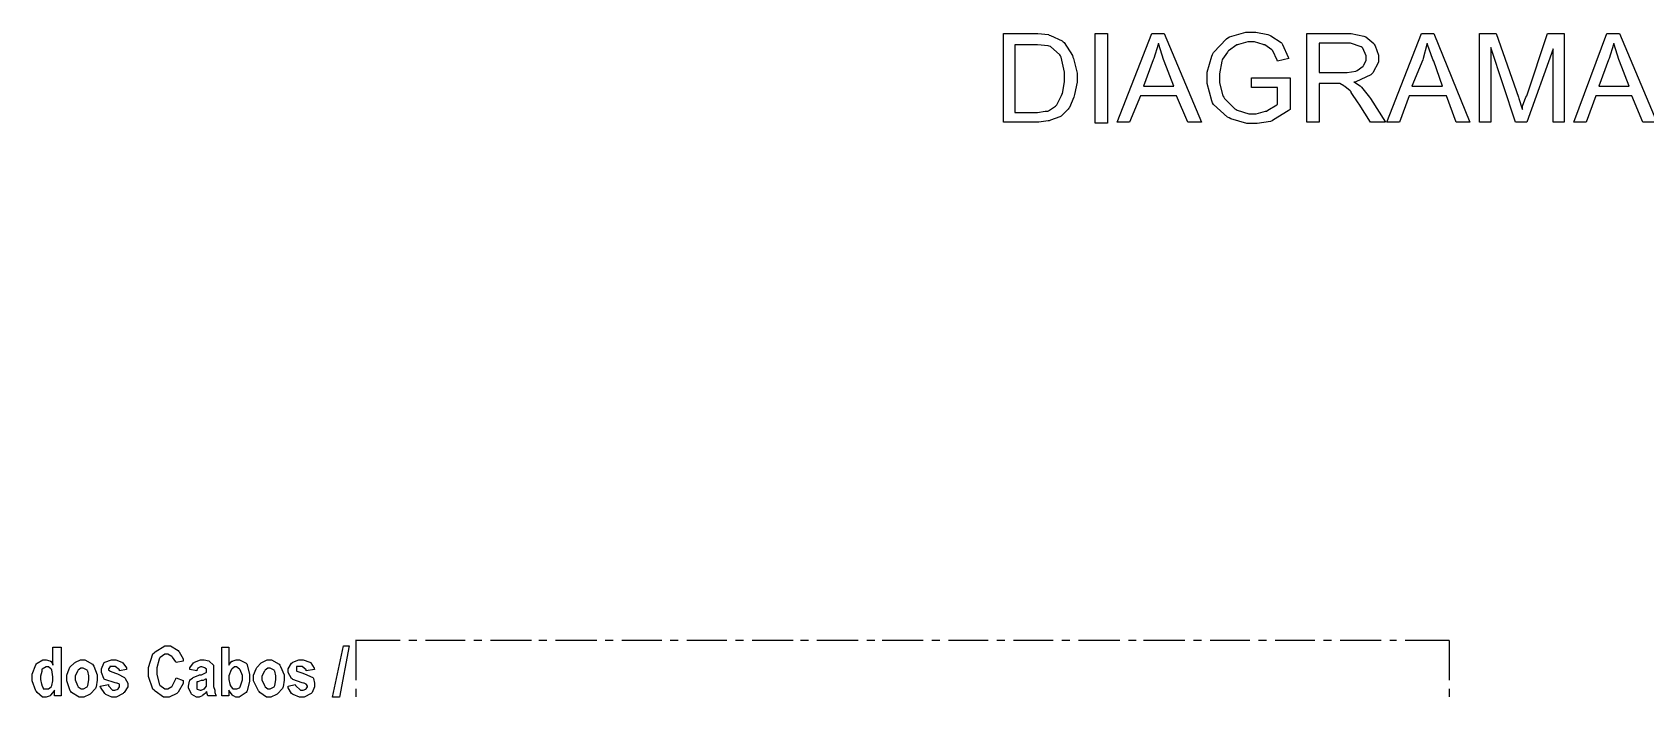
# Model space of a CAD drawing. Extents: x 0 to 210, y 0 to 297.
# Drawn here: x 58.53 to 107.98, y 108.32 to 128.73 of the extents above; entities that cross this region are included whole.
import ezdxf

# ---------------------------------------------------------------- set-up
doc = ezdxf.new("R2010")
doc.units = 0
doc.header["$MEASUREMENT"] = 0
for name, color, linetype in [('C00-00-00-BLACK', 7, 'Continuous'), ('C00-7E-FF', 150, 'Continuous'), ('CFF-7E-00', 30, 'Continuous')]:
    doc.layers.add(name, color=color, linetype=linetype)

msp = doc.modelspace()

# ---------------------------------------------------------------- linework, layer by layer
at = {"layer": 'C00-00-00-BLACK'}
for points in [[(88.2992, 125.973), (88.2992, 128.685), (89.2334, 128.685), (89.3491, 128.685), (89.6772, 128.654), (89.6994, 128.643), (89.7407, 128.633), (90.0934, 128.463), (90.1252, 128.432), (90.1569, 128.411), (90.4102, 128.02), (90.4215, 127.966), (90.442, 127.925), (90.5482, 127.478), (90.5482, 127.328), (90.5482, 127.192), (90.4737, 126.821), (90.4642, 126.778), (90.4529, 126.737), (90.3153, 126.419), (90.2945, 126.396), (90.2727, 126.365), (90.0617, 126.154), (90.0409, 126.143), (90.019, 126.133), (89.7308, 126.027), (89.6994, 126.016), (89.6676, 126.007), (89.3741, 125.973), (89.2761, 125.973), (88.2992, 125.973)], [(91.1006, 128.694), (91.4823, 128.694), (91.4823, 125.942), (91.1006, 125.942), (91.1006, 128.694)], [(91.7787, 125.973), (92.837, 128.685), (93.2201, 128.685), (94.3666, 125.973), (93.9408, 125.973), (93.6018, 126.778), (92.498, 126.778), (92.159, 125.973), (91.7787, 125.973)], [(95.8935, 127.032), (95.8935, 127.328), (97.0788, 127.328), (97.0788, 126.355), (97.0248, 126.314), (96.5687, 126.038), (96.5274, 126.016), (96.4738, 125.995), (96.0684, 125.931), (95.9347, 125.931), (95.7545, 125.931), (95.2652, 126.068), (95.213, 126.1), (95.159, 126.122), (94.736, 126.514), (94.7043, 126.566), (94.6824, 126.62), (94.5363, 127.152), (94.5363, 127.328), (94.5363, 127.508), (94.6824, 127.998), (94.7043, 128.05), (94.736, 128.104), (95.1272, 128.527), (95.1699, 128.559), (95.2225, 128.59), (95.7255, 128.728), (95.8935, 128.728), (96.03, 128.728), (96.4008, 128.654), (96.4434, 128.643), (96.4847, 128.622), (96.8015, 128.411), (96.8237, 128.389), (96.8446, 128.357), (97.0248, 127.966), (97.0361, 127.923), (96.6971, 127.839), (96.6858, 127.871), (96.5482, 128.156), (96.5274, 128.177), (96.5165, 128.188), (96.3055, 128.337), (96.2738, 128.346), (96.2519, 128.357), (95.9831, 128.432), (95.8935, 128.432), (95.7862, 128.432), (95.498, 128.357), (95.4663, 128.346), (95.4444, 128.337), (95.1907, 128.157), (95.1699, 128.136), (95.159, 128.115), (95.0115, 127.903), (95.002, 127.881), (94.9911, 127.839), (94.9166, 127.456), (94.9166, 127.328), (94.9166, 127.181), (95.0214, 126.778), (95.0433, 126.735), (95.0641, 126.694), (95.3823, 126.377), (95.425, 126.355), (95.4567, 126.334), (95.8151, 126.227), (95.9347, 126.227), (96.0395, 126.227), (96.3263, 126.303), (96.3581, 126.312), (96.3993, 126.334), (96.6749, 126.503), (96.6971, 126.523), (96.6971, 127.032), (95.8935, 127.032)], [(97.5886, 125.973), (97.5886, 128.685), (98.8191, 128.685), (98.9556, 128.685), (99.3373, 128.612), (99.369, 128.601), (99.4008, 128.592), (99.6431, 128.378), (99.6654, 128.346), (99.6858, 128.315), (99.7934, 128.021), (99.7934, 127.923), (99.7934, 127.806), (99.6128, 127.486), (99.5811, 127.455), (99.5497, 127.423), (99.0946, 127.212), (99.0314, 127.201), (99.0519, 127.192), (99.2311, 127.085), (99.242, 127.074), (99.2628, 127.043), (99.5165, 126.735), (99.5384, 126.693), (100.004, 125.973), (99.5384, 125.973), (99.2008, 126.523), (99.1676, 126.566), (98.9556, 126.884), (98.946, 126.905), (98.9238, 126.927), (98.7559, 127.065), (98.7351, 127.074), (98.7242, 127.085), (98.6028, 127.158), (98.5629, 127.158), (98.5629, 127.158), (98.4345, 127.158), (98.3933, 127.158), (97.9703, 127.158), (97.9703, 125.973), (97.5886, 125.973)], [(100.047, 125.973), (101.108, 128.685), (101.489, 128.685), (102.592, 125.973), (102.169, 125.973), (101.873, 126.778), (100.726, 126.778), (100.43, 125.973), (100.047, 125.973)], [(102.888, 125.973), (102.888, 128.685), (103.4, 128.685), (104.076, 126.735), (104.086, 126.694), (104.192, 126.377), (104.203, 126.355), (104.203, 126.461), (104.308, 126.737), (104.33, 126.778), (104.968, 128.685), (105.476, 128.685), (105.476, 125.973), (105.137, 125.973), (105.137, 128.22), (104.33, 125.973), (103.992, 125.973), (103.23, 128.262), (103.23, 125.973), (102.888, 125.973)], [(105.773, 125.973), (106.791, 128.685), (107.173, 128.685), (108.318, 125.973), (107.895, 125.973), (107.556, 126.778), (106.452, 126.778), (106.156, 125.973), (105.773, 125.973)], [(88.6411, 126.27), (89.2334, 126.27), (89.3382, 126.27), (89.5766, 126.312), (89.6567, 126.312), (89.6772, 126.323), (89.8881, 126.461), (89.91, 126.482), (89.9322, 126.504), (90.0712, 126.788), (90.0825, 126.819), (90.103, 126.853), (90.1679, 127.21), (90.1679, 127.328), (90.1679, 127.499), (90.0617, 127.967), (90.0409, 128.009), (90.019, 128.04), (89.7308, 128.295), (89.6994, 128.305), (89.6676, 128.316), (89.341, 128.346), (89.2334, 128.346), (88.6411, 128.346), (88.6411, 126.27)], [(92.5834, 127.074), (93.5164, 127.074), (93.2201, 127.839), (93.1982, 127.893), (93.0603, 128.357), (93.0508, 128.389), (93.0395, 128.348), (92.9033, 127.923), (92.8825, 127.881), (92.5834, 127.074)], [(97.9703, 127.497), (98.7351, 127.497), (98.83, 127.497), (99.0935, 127.531), (99.1154, 127.54), (99.1362, 127.551), (99.3165, 127.69), (99.3278, 127.711), (99.3373, 127.722), (99.4117, 127.874), (99.4117, 127.923), (99.4117, 128.009), (99.3055, 128.242), (99.2851, 128.262), (99.2533, 128.284), (98.9266, 128.389), (98.8191, 128.389), (97.9703, 128.389), (97.9703, 127.497)], [(100.812, 127.074), (101.746, 127.074), (101.489, 127.839), (101.457, 127.893), (101.287, 128.357), (101.278, 128.389), (101.267, 128.348), (101.16, 127.923), (101.151, 127.881), (100.812, 127.074)], [(106.537, 127.074), (107.471, 127.074), (107.173, 127.839), (107.151, 127.893), (107.013, 128.357), (107.003, 128.389), (106.992, 128.348), (106.855, 127.923), (106.834, 127.881), (106.537, 127.074)]]:
    msp.add_lwpolyline(points, close=True, dxfattribs=at)
at = {"layer": 'C00-7E-FF', "const_width": 0.0423}
for points in [[(68.4526, 108.847), (68.4526, 110.078), (69.8073, 110.078)], [(70.0648, 110.078), (70.3185, 110.078)], [(70.5721, 110.078), (71.8026, 110.078)], [(72.0563, 110.078), (72.3113, 110.078)], [(72.5646, 110.078), (73.8367, 110.078)], [(74.0488, 110.078), (74.3052, 110.078)], [(74.5603, 110.078), (75.8321, 110.078)], [(76.0857, 110.078), (76.3404, 110.078)], [(76.5941, 110.078), (77.8245, 110.078)], [(78.0782, 110.078), (78.3332, 110.078)], [(78.5894, 110.078), (79.8174, 110.078)], [(80.0735, 110.078), (80.3271, 110.078)], [(80.5822, 110.078), (81.854, 110.078)], [(82.0663, 110.078), (82.32, 110.078)], [(82.5733, 110.078), (83.8468, 110.078)], [(84.1005, 110.078), (84.3566, 110.078)], [(84.569, 110.078), (85.8407, 110.078)], [(86.0958, 110.078), (86.3494, 110.078)], [(86.6027, 110.078), (87.8336, 110.078)], [(88.0883, 110.078), (88.3419, 110.078)], [(88.5984, 110.078), (89.826, 110.078)], [(90.0825, 110.078), (90.3372, 110.078)], [(90.5909, 110.078), (91.8626, 110.078)], [(92.1177, 110.078), (92.3713, 110.078)], [(92.5834, 110.078), (93.8555, 110.078)], [(94.1091, 110.078), (94.3666, 110.078)], [(94.6203, 110.078), (95.8508, 110.078)], [(96.1044, 110.078), (96.3581, 110.078)], [(96.6128, 110.078), (97.8436, 110.078)], [(98.0969, 110.078), (98.3506, 110.078)], [(98.6056, 110.078), (99.8774, 110.078)], [(100.134, 110.078), (100.346, 110.078)], [(100.6, 110.078), (101.957, 110.078)], [(101.957, 108.847), (101.957, 110.078)], [(68.4526, 108.339), (68.4526, 108.593)], [(101.957, 108.339), (101.957, 108.593)]]:
    msp.add_lwpolyline(points, dxfattribs=at)
at = {"layer": 'CFF-7E-00'}
for points in [[(59.4169, 108.381), (59.206, 108.381), (59.206, 108.551), (59.1951, 108.53), (59.0889, 108.392), (59.0793, 108.381), (59.0793, 108.381), (58.9509, 108.339), (58.9097, 108.339), (58.8451, 108.339), (58.6754, 108.476), (58.655, 108.508), (58.6327, 108.53), (58.528, 108.832), (58.528, 108.931), (58.528, 109.037), (58.6327, 109.324), (58.655, 109.355), (58.6754, 109.378), (58.8504, 109.485), (58.9097, 109.485), (58.9509, 109.485), (59.0684, 109.454), (59.0793, 109.442), (59.0998, 109.442), (59.1633, 109.346), (59.1633, 109.313), (59.1633, 109.866), (59.4169, 109.866), (59.4169, 108.381)], [(62.9391, 108.931), (63.1515, 108.847), (63.1515, 108.752), (63.0026, 108.487), (62.9818, 108.465), (62.9599, 108.445), (62.7214, 108.339), (62.6428, 108.339), (62.5464, 108.339), (62.2914, 108.519), (62.2596, 108.551), (62.2268, 108.583), (62.0903, 108.971), (62.0903, 109.101), (62.0903, 109.25), (62.2268, 109.664), (62.2596, 109.696), (62.2914, 109.728), (62.5863, 109.908), (62.6854, 109.908), (62.7697, 109.908), (63.0012, 109.77), (63.023, 109.739), (63.0329, 109.729), (63.1515, 109.514), (63.1515, 109.442), (62.9391, 109.4), (62.9281, 109.422), (62.822, 109.56), (62.8124, 109.569), (62.8015, 109.58), (62.6816, 109.653), (62.6428, 109.653), (62.5891, 109.653), (62.4487, 109.548), (62.4279, 109.527), (62.417, 109.506), (62.3439, 109.234), (62.3439, 109.143), (62.3439, 109.039), (62.417, 108.742), (62.4279, 108.72), (62.4374, 108.7), (62.5905, 108.593), (62.6428, 108.593), (62.6844, 108.593), (62.8015, 108.668), (62.8124, 108.678), (62.822, 108.689), (62.9281, 108.899), (62.9391, 108.931)], [(64.3393, 108.381), (64.3393, 109.866), (64.5502, 109.866), (64.5502, 109.313), (64.5597, 109.335), (64.6465, 109.442), (64.6769, 109.442), (64.6864, 109.454), (64.7746, 109.485), (64.8049, 109.485), (64.878, 109.485), (65.0794, 109.378), (65.1013, 109.355), (65.1108, 109.324), (65.1852, 109.031), (65.1852, 108.931), (65.1852, 108.826), (65.1108, 108.53), (65.1013, 108.508), (65.0794, 108.476), (64.8727, 108.339), (64.8049, 108.339), (64.7718, 108.339), (64.7001, 108.381), (64.6769, 108.381), (64.6659, 108.392), (64.5597, 108.53), (64.5502, 108.551), (64.5502, 108.381), (64.3393, 108.381)], [(67.7305, 108.339), (68.0695, 109.908), (68.2392, 109.908), (67.9429, 108.339), (67.7305, 108.339)], [(59.5863, 108.931), (59.5863, 109.007), (59.6607, 109.209), (59.6717, 109.23), (59.6815, 109.252), (59.8191, 109.39), (59.8413, 109.4), (59.8509, 109.411), (60.0012, 109.485), (60.0523, 109.485), (60.1363, 109.485), (60.3691, 109.347), (60.3913, 109.316), (60.4118, 109.284), (60.518, 109.019), (60.518, 108.931), (60.518, 108.858), (60.4848, 108.657), (60.4753, 108.635), (60.4643, 108.603), (60.3169, 108.435), (60.307, 108.424), (60.2851, 108.414), (60.1102, 108.339), (60.0523, 108.339), (59.9666, 108.339), (59.7337, 108.476), (59.7133, 108.508), (59.6911, 108.53), (59.5863, 108.832), (59.5863, 108.931)], [(60.6062, 108.678), (60.8598, 108.72), (60.8598, 108.679), (60.9865, 108.551), (61.0291, 108.551), (61.0609, 108.551), (61.1558, 108.584), (61.1558, 108.593), (61.1657, 108.593), (61.1988, 108.657), (61.1988, 108.678), (61.1988, 108.678), (61.1988, 108.72), (61.1988, 108.72), (61.1988, 108.731), (61.1339, 108.762), (61.1131, 108.762), (61.0704, 108.773), (60.7536, 108.88), (60.7328, 108.89), (60.7219, 108.912), (60.6474, 109.088), (60.6474, 109.146), (60.6474, 109.209), (60.7219, 109.379), (60.7328, 109.4), (60.7536, 109.411), (60.9604, 109.485), (61.0291, 109.485), (61.0926, 109.485), (61.2743, 109.411), (61.2856, 109.4), (61.3061, 109.39), (61.4123, 109.24), (61.4123, 109.189), (61.1988, 109.146), (61.1988, 109.178), (61.0704, 109.273), (61.0291, 109.273), (60.9974, 109.273), (60.9258, 109.273), (60.9025, 109.273), (60.9025, 109.252), (60.8598, 109.206), (60.8598, 109.189), (60.8598, 109.179), (60.9025, 109.146), (60.9025, 109.146), (60.912, 109.136), (61.0817, 109.072), (61.1131, 109.061), (61.1449, 109.051), (61.3586, 108.942), (61.3696, 108.931), (61.3791, 108.911), (61.4549, 108.768), (61.4549, 108.72), (61.4549, 108.657), (61.3488, 108.476), (61.3283, 108.465), (61.3174, 108.445), (61.1008, 108.339), (61.0291, 108.339), (60.9646, 108.339), (60.784, 108.414), (60.7741, 108.424), (60.7522, 108.446), (60.6157, 108.646), (60.6062, 108.678)], [(63.5744, 109.143), (63.3621, 109.186), (63.3621, 109.24), (63.4668, 109.389), (63.4891, 109.4), (63.4986, 109.411), (63.682, 109.485), (63.7438, 109.485), (63.7963, 109.485), (63.9438, 109.454), (63.9547, 109.442), (63.9643, 109.433), (64.0733, 109.324), (64.0842, 109.313), (64.0842, 109.25), (64.0842, 109.106), (64.0842, 109.058), (64.0842, 108.72), (64.0842, 108.668), (64.1269, 108.548), (64.1269, 108.508), (64.1269, 108.476), (64.1586, 108.392), (64.1696, 108.381), (63.9135, 108.381), (63.8708, 108.508), (63.8708, 108.476), (63.7536, 108.392), (63.7438, 108.381), (63.7328, 108.372), (63.6446, 108.339), (63.6157, 108.339), (63.5621, 108.339), (63.4146, 108.414), (63.4047, 108.424), (63.3938, 108.446), (63.3194, 108.62), (63.3194, 108.678), (63.3194, 108.678), (63.3511, 108.826), (63.3621, 108.847), (63.3621, 108.869), (63.4365, 108.922), (63.4478, 108.931), (63.4573, 108.942), (63.6365, 109.007), (63.6584, 109.016), (63.711, 109.016), (63.8598, 109.091), (63.8708, 109.101), (63.8708, 109.123), (63.8708, 109.186), (63.8708, 109.186), (63.8708, 109.197), (63.8281, 109.227), (63.8281, 109.227), (63.8168, 109.238), (63.73, 109.27), (63.7011, 109.27), (63.6792, 109.27), (63.6252, 109.238), (63.6157, 109.227), (63.6048, 109.227), (63.5744, 109.165), (63.5744, 109.143)], [(65.3122, 108.931), (65.3122, 109.006), (65.3867, 109.207), (65.3976, 109.227), (65.4071, 109.25), (65.5465, 109.389), (65.5683, 109.4), (65.5891, 109.411), (65.7324, 109.485), (65.7807, 109.485), (65.8647, 109.485), (66.0975, 109.346), (66.1197, 109.313), (66.1402, 109.281), (66.2464, 109.019), (66.2464, 108.931), (66.2464, 108.858), (66.2132, 108.657), (66.2037, 108.635), (66.1928, 108.603), (66.0439, 108.435), (66.0344, 108.424), (66.0121, 108.414), (65.8386, 108.339), (65.7807, 108.339), (65.7049, 108.339), (65.5024, 108.476), (65.4816, 108.508), (65.4597, 108.53), (65.3122, 108.832), (65.3122, 108.931)], [(66.3734, 108.678), (66.5854, 108.72), (66.5949, 108.689), (66.7452, 108.551), (66.7964, 108.551), (66.8281, 108.551), (66.9121, 108.584), (66.923, 108.593), (66.923, 108.593), (66.9657, 108.657), (66.9657, 108.678), (66.9657, 108.678), (66.9325, 108.72), (66.923, 108.72), (66.923, 108.731), (66.8595, 108.762), (66.839, 108.762), (66.7964, 108.773), (66.5095, 108.88), (66.5, 108.89), (66.4778, 108.912), (66.3734, 109.088), (66.3734, 109.146), (66.3734, 109.209), (66.4778, 109.379), (66.5, 109.4), (66.5095, 109.411), (66.693, 109.485), (66.7551, 109.485), (66.8295, 109.485), (67.032, 109.411), (67.0539, 109.4), (67.0638, 109.39), (67.1696, 109.221), (67.1809, 109.189), (66.923, 109.146), (66.923, 109.178), (66.7964, 109.273), (66.7551, 109.273), (66.7219, 109.273), (66.6503, 109.273), (66.6267, 109.273), (66.6267, 109.252), (66.6267, 109.206), (66.6267, 109.189), (66.6267, 109.189), (66.6267, 109.146), (66.6267, 109.146), (66.6365, 109.136), (66.8168, 109.072), (66.839, 109.061), (66.8708, 109.051), (67.1269, 108.942), (67.1382, 108.931), (67.1477, 108.911), (67.1809, 108.768), (67.1809, 108.72), (67.1809, 108.657), (67.105, 108.476), (67.0952, 108.465), (67.0733, 108.445), (66.8651, 108.339), (66.7964, 108.339), (66.7219, 108.339), (66.5208, 108.414), (66.5, 108.424), (66.4778, 108.446), (66.3734, 108.62), (66.3734, 108.678)], [(58.783, 108.931), (58.783, 108.879), (58.8133, 108.731), (58.8243, 108.72), (58.8243, 108.689), (58.867, 108.619), (58.867, 108.593), (58.8987, 108.593), (58.9689, 108.593), (58.994, 108.593), (59.0254, 108.593), (59.1097, 108.657), (59.1206, 108.678), (59.1301, 108.689), (59.1633, 108.84), (59.1633, 108.89), (59.1633, 108.964), (59.1301, 109.177), (59.1206, 109.186), (59.1097, 109.197), (59.0229, 109.27), (58.994, 109.27), (58.9509, 109.27), (58.8338, 109.197), (58.8243, 109.186), (58.8243, 109.123), (58.783, 108.979), (58.783, 108.931)], [(59.8413, 108.931), (59.8413, 108.868), (59.9144, 108.689), (59.9253, 108.678), (59.9352, 108.657), (60.022, 108.593), (60.0523, 108.593), (60.0936, 108.593), (60.2107, 108.657), (60.2216, 108.678), (60.2312, 108.689), (60.2643, 108.87), (60.2643, 108.931), (60.2643, 108.985), (60.2312, 109.136), (60.2216, 109.146), (60.2107, 109.168), (60.0908, 109.23), (60.0523, 109.23), (60.0206, 109.23), (59.9352, 109.168), (59.9253, 109.146), (59.9144, 109.136), (59.8413, 108.984), (59.8413, 108.931)], [(63.8708, 108.89), (63.839, 108.89), (63.7674, 108.847), (63.7438, 108.847), (63.7011, 108.847), (63.6062, 108.804), (63.5744, 108.804), (63.5744, 108.773), (63.5744, 108.702), (63.5744, 108.678), (63.5744, 108.657), (63.5744, 108.61), (63.5744, 108.593), (63.584, 108.584), (63.6707, 108.551), (63.7011, 108.551), (63.7011, 108.551), (63.7741, 108.584), (63.7854, 108.593), (63.8059, 108.593), (63.8598, 108.668), (63.8708, 108.678), (63.8708, 108.678), (63.8708, 108.806), (63.8708, 108.847), (63.8708, 108.89)], [(64.5502, 108.931), (64.5502, 108.879), (64.5816, 108.731), (64.5929, 108.72), (64.5929, 108.689), (64.6659, 108.604), (64.6769, 108.593), (64.6769, 108.593), (64.7404, 108.593), (64.7622, 108.593), (64.794, 108.593), (64.878, 108.625), (64.8892, 108.635), (64.8988, 108.657), (64.9732, 108.864), (64.9732, 108.931), (64.9732, 108.996), (64.8988, 109.177), (64.8892, 109.186), (64.878, 109.197), (64.7912, 109.27), (64.7622, 109.27), (64.7305, 109.27), (64.6451, 109.197), (64.6356, 109.186), (64.6247, 109.177), (64.5502, 108.993), (64.5502, 108.931)], [(65.5683, 108.931), (65.5683, 108.868), (65.6428, 108.689), (65.6537, 108.678), (65.6636, 108.657), (65.7504, 108.593), (65.7807, 108.593), (65.822, 108.593), (65.9391, 108.657), (65.95, 108.678), (65.9599, 108.689), (65.9927, 108.87), (65.9927, 108.931), (65.9927, 108.985), (65.9599, 109.134), (65.95, 109.143), (65.9391, 109.165), (65.8192, 109.227), (65.7807, 109.227), (65.749, 109.227), (65.6636, 109.165), (65.6537, 109.143), (65.6428, 109.134), (65.5683, 108.982), (65.5683, 108.931)]]:
    msp.add_lwpolyline(points, close=True, dxfattribs=at)

doc.saveas('drawing.dxf')
